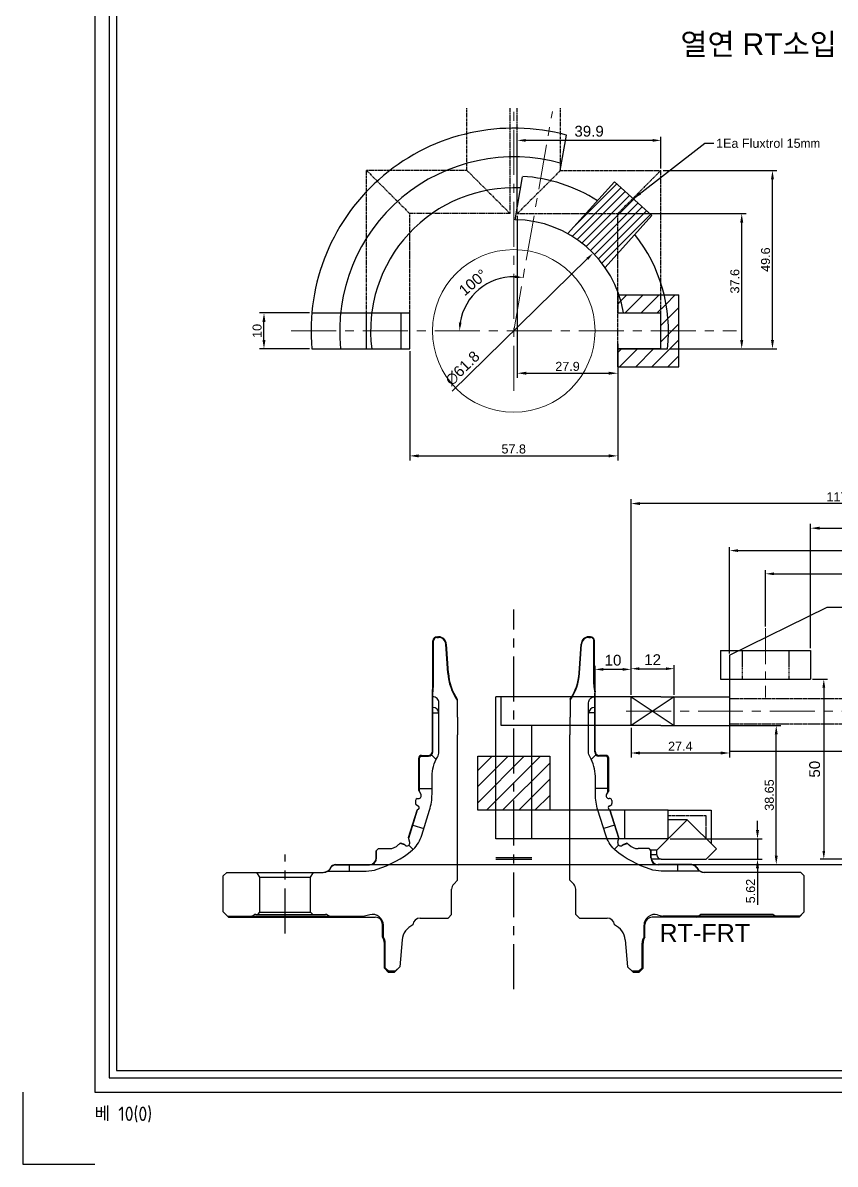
# Model space of a CAD drawing. Header units: inches. Extents: x 0 to 3212, y -602 to 1112.
# Drawn here: x 1758.6 to 1984.4, y 140.5 to 457.7 of the extents above; entities that cross this region are included whole.
import ezdxf

# ---------------------------------------------------------------- set-up
doc = ezdxf.new("R2010")
doc.units = ezdxf.units.IN
for name, pattern in [('CENTER', [2, 1.25, -0.25, 0.25, -0.25]), ('HIDDEN', [0.375, 0.25, -0.125]), ('PHANTOM2', [1.25, 0.625, -0.125, 0.125, -0.125, 0.125, -0.125])]:
    doc.linetypes.add(name, pattern=pattern)
doc.layers.add('03_Center', color=1, linetype='CENTER', lineweight=13)
for name, color, linetype in [('2', 2, 'HIDDEN'), ('5', 6, 'PHANTOM2'), ('CTR', 5, 'Continuous'), ('도면', 3, 'Continuous'), ('도면 표제', 7, 'Continuous')]:
    doc.layers.add(name, color=color, linetype=linetype)
doc.layers.add('도면 한계', color=6, linetype='Continuous', plot=False)
doc.styles.get("Standard").update_dxf_attribs({"font": 'arial.ttf'})
doc.dimstyles.new('ISO-25', dxfattribs={"dimtxt": 2.5, "dimasz": 2.5, "dimexe": 1.25, "dimexo": 0.625, "dimtad": 1, "dimdsep": 46, "dimtxsty": 'Standard', "dimcen": 2.5, "dimadec": 0, "dimazin": 0, "dimtfac": 1, "dimtmove": 0, "dimatfit": 3, "dimfxl": 1, "dimarcsym": 0})
doc.dimstyles.new('동아', dxfattribs={"dimscale": 20, "dimtxt": 3, "dimasz": 2.3, "dimexe": 1, "dimexo": 0.5, "dimgap": 1, "dimtad": 3, "dimdec": 4, "dimdsep": 46, "dimtxsty": 'Standard', "dimcen": 0, "dimclrd": 3, "dimclre": 3, "dimclrt": 4, "dimadec": 4, "dimazin": 2, "dimtp": 0.1, "dimtfac": 0.5, "dimtdec": 4, "dimtmove": 0, "dimatfit": 0, "dimfxl": 1, "dimtolj": 1, "dimlwd": -1, "dimlwe": -1, "dimarcsym": 0})

# ---------------------------------------------------------------- blocks, each defined once
blk = doc.blocks.new('RT-FRT-ST')
at = {"color": 1, "linetype": 'CENTER', "ltscale": 10}
for p, q in [((2272.62, 4961.73), (2272.62, 5067.28)), ((2209.12, 4977.23), (2209.12, 4999.23))]:
    blk.add_line(p, q, dxfattribs=at)
for p, q in [((2251.27, 5059.53), (2251.75, 5059.53)), ((2293.49, 5059.53), (2293.97, 5059.53)), ((2250.32, 5046.48), (2250.32, 5058.53)), ((2254.31, 5049.56), (2253.75, 5057.67)), ((2290.93, 5049.56), (2291.5, 5057.67)), ((2294.92, 5046.48), (2294.92, 5058.53)), ((2250.12, 5027.73), (2250.12, 5044.03)), ((2295.12, 5027.73), (2295.12, 5044.03)), ((2256.92, 5042.1), (2257.02, 5032.41)), ((2288.33, 5042.1), (2288.23, 5032.41)), ((2257.02, 4992.04), (2257.02, 5032.42)), ((2288.23, 4992.04), (2288.23, 5032.42)), ((2246.42, 5026.03), (2246.46, 5026.16)), ((2246.42, 5016.62), (2246.42, 5026.03)), ((2246.94, 5026.53), (2248.92, 5026.53)), ((2298.3, 5026.53), (2296.32, 5026.53)), ((2298.82, 5026.03), (2298.79, 5026.16)), ((2298.82, 5016.62), (2298.82, 5026.03)), ((2245.82, 5014.73), (2246.12, 5014.73)), ((2246.42, 5016.62), (2246.81, 5015.93)), ((2298.82, 5016.62), (2298.43, 5015.93)), ((2299.42, 5014.73), (2299.12, 5014.73)), ((2243.44, 5003.76), (2245.92, 5011.64)), ((2245.32, 5014.23), (2245.32, 5013.34)), ((2246.09, 5012.66), (2245.6, 5012.89)), ((2246.16, 5011.8), (2245.92, 5011.64)), ((2299.16, 5012.66), (2299.02, 5012.59)), ((2299.09, 5011.8), (2299.32, 5011.64)), ((2299.16, 5012.66), (2299.64, 5012.89)), ((2301.8, 5003.76), (2299.32, 5011.64)), ((2299.92, 5014.23), (2299.92, 5013.34)), ((2240.69, 5002.01), (2240.55, 5001.86)), ((2242.23, 5001.9), (2241.1, 5002.27)), ((2242.44, 5001.74), (2242.23, 5001.9)), ((2243.71, 5002.55), (2243.44, 5003.76)), ((2301.53, 5002.55), (2301.8, 5003.76)), ((2302.8, 5001.74), (2303.02, 5001.9)), ((2303.02, 5001.9), (2304.15, 5002.27)), ((2303.14, 5001.94), (2304.15, 5002.27)), ((2304.55, 5002.01), (2304.7, 5001.86)), ((2234.52, 5000.33), (2235.02, 5000.83)), ((2235.02, 5000.83), (2238.07, 5000.83)), ((2310.22, 5000.83), (2307.17, 5000.83)), ((2310.72, 5000.33), (2310.22, 5000.83)), ((2221.8, 4995.53), (2221.48, 4994.98)), ((2223.1, 4996.28), (2232.52, 4996.28)), ((2322.14, 4996.28), (2312.72, 4996.28)), ((2323.44, 4995.53), (2323.76, 4994.98)), ((2191.87, 4993.23), (2192.87, 4994.23)), ((2191.87, 4983.23), (2191.87, 4993.23)), ((2192.87, 4994.23), (2219.69, 4994.23)), ((2202.07, 4992.85), (2201.27, 4994.23)), ((2202.07, 4983.13), (2202.07, 4992.85)), ((2202.07, 4992.85), (2216.17, 4992.85)), ((2216.17, 4992.85), (2216.97, 4994.23)), ((2216.17, 4983.13), (2216.17, 4992.85)), ((2352.37, 4994.23), (2325.55, 4994.23)), ((2353.37, 4993.23), (2352.37, 4994.23)), ((2353.37, 4983.23), (2353.37, 4993.23)), ((2257.02, 4992.04), (2255.96, 4990.98)), ((2288.23, 4992.04), (2289.29, 4990.98)), ((2193.07, 4982.03), (2191.87, 4983.23)), ((2201.47, 4982.53), (2202.07, 4983.13)), ((2202.07, 4983.13), (2216.17, 4983.13)), ((2216.77, 4982.53), (2216.17, 4983.13)), ((2352.17, 4982.03), (2353.37, 4983.23)), ((2193.07, 4982.03), (2231.14, 4982.03)), ((2199.77, 4982.03), (2200.36, 4982.37)), ((2200.96, 4982.53), (2220.28, 4982.53)), ((2221.47, 4982.03), (2220.88, 4982.37)), ((2232.62, 4982.43), (2231.14, 4982.03)), ((2232.62, 4982.43), (2231.89, 4982.23)), ((2236.4, 4976.23), (2236.4, 4979.53)), ((2246.62, 4981.53), (2254.37, 4981.53)), ((2255.37, 4982.53), (2254.37, 4981.53)), ((2289.87, 4982.53), (2290.87, 4981.53)), ((2290.87, 4981.53), (2298.62, 4981.53)), ((2308.84, 4976.23), (2308.84, 4979.53)), ((2312.62, 4982.43), (2314.1, 4982.03)), ((2312.62, 4982.43), (2313.36, 4982.23)), ((2352.17, 4982.03), (2314.1, 4982.03)), ((2352.17, 4982.03), (2317.82, 4982.03)), ((2323.77, 4982.03), (2324.36, 4982.37)), ((2344.28, 4982.53), (2324.96, 4982.53)), ((2345.47, 4982.03), (2344.88, 4982.37)), ((2239.72, 4966.73), (2237.92, 4966.73)), ((2239.72, 4966.73), (2237.92, 4966.73)), ((2239.72, 4966.73), (2237.92, 4966.73)), ((2307.32, 4966.73), (2305.53, 4966.73)), ((2307.32, 4966.73), (2305.53, 4966.73)), ((2307.32, 4966.73), (2305.53, 4966.73))]:
    blk.add_line(p, q)
at = {"color": 2}
for p, q in [((2251.32, 5059.68), (2251.75, 5059.68)), ((2293.92, 5059.68), (2293.49, 5059.68)), ((2250.17, 5046.48), (2250.17, 5058.53)), ((2254.46, 5049.57), (2253.9, 5057.68)), ((2290.78, 5049.57), (2291.35, 5057.68)), ((2295.07, 5046.48), (2295.07, 5058.53)), ((2250.02, 5027.93), (2250.02, 5044.36)), ((2295.22, 5027.73), (2295.22, 5044.36)), ((2256.91, 5042.38), (2257.02, 5032.41)), ((2288.33, 5042.38), (2288.23, 5032.41)), ((2257.02, 4992.04), (2257.02, 5032.42)), ((2288.23, 4992.04), (2288.23, 5032.42)), ((2246.22, 5016.96), (2246.22, 5025.93)), ((2247.02, 5026.73), (2248.82, 5026.73)), ((2298.22, 5026.73), (2296.42, 5026.73)), ((2299.02, 5016.96), (2299.02, 5025.93)), ((2245.82, 5014.73), (2246.12, 5014.73)), ((2246.22, 5016.96), (2246.81, 5015.93)), ((2299.02, 5016.96), (2298.43, 5015.93)), ((2299.42, 5014.73), (2299.12, 5014.73)), ((2299.42, 5014.73), (2299.12, 5014.73)), ((2243.4, 5003.95), (2245.79, 5011.54)), ((2245.32, 5014.23), (2245.32, 5013.34)), ((2246.09, 5012.66), (2245.6, 5012.89)), ((2246.16, 5011.8), (2245.79, 5011.54)), ((2246.09, 5012.66), (2246.23, 5012.59)), ((2299.09, 5011.8), (2299.45, 5011.54)), ((2299.16, 5012.66), (2299.11, 5012.63)), ((2299.16, 5012.66), (2299.11, 5012.63)), ((2299.16, 5012.66), (2299.64, 5012.89)), ((2301.85, 5003.95), (2299.45, 5011.54)), ((2299.92, 5014.23), (2299.92, 5013.34)), ((2240.69, 5002.01), (2240.55, 5001.86)), ((2241.99, 5002.09), (2241.26, 5002.33)), ((2242.44, 5001.74), (2241.99, 5002.09)), ((2243.71, 5002.55), (2243.4, 5003.95)), ((2301.53, 5002.55), (2301.85, 5003.95)), ((2302.8, 5001.74), (2303.26, 5002.09)), ((2303.26, 5002.09), (2303.98, 5002.33)), ((2304.55, 5002.01), (2304.7, 5001.86)), ((2234.42, 5000.23), (2235.02, 5000.83)), ((2235.02, 5000.83), (2238.07, 5000.83)), ((2310.22, 5000.83), (2307.17, 5000.83)), ((2310.82, 5000.23), (2310.22, 5000.83)), ((2221.71, 4995.58), (2221.39, 4995.03)), ((2223.1, 4996.38), (2232.52, 4996.38)), ((2267.62, 4996.38), (2277.62, 4996.38)), ((2322.14, 4996.38), (2312.72, 4996.38)), ((2323.53, 4995.58), (2323.85, 4995.03)), ((2191.87, 4993.23), (2192.87, 4994.23)), ((2191.87, 4983.23), (2191.87, 4993.23)), ((2192.87, 4994.23), (2219.69, 4994.23)), ((2352.37, 4994.23), (2325.55, 4994.23)), ((2353.37, 4993.23), (2352.37, 4994.23)), ((2353.37, 4983.23), (2353.37, 4993.23)), ((2257.02, 4992.04), (2255.96, 4990.98)), ((2288.23, 4992.04), (2289.29, 4990.98)), ((2193.32, 4981.78), (2191.87, 4983.23)), ((2351.92, 4981.78), (2353.37, 4983.23)), ((2193.32, 4981.78), (2234.15, 4981.78)), ((2199.34, 4981.78), (2200.36, 4982.37)), ((2200.96, 4982.53), (2220.28, 4982.53)), ((2221.9, 4981.78), (2220.88, 4982.37)), ((2236.15, 4976.23), (2236.15, 4979.78)), ((2246.62, 4981.53), (2254.37, 4981.53)), ((2255.37, 4982.53), (2254.37, 4981.53)), ((2289.87, 4982.53), (2290.87, 4981.53)), ((2290.87, 4981.53), (2298.62, 4981.53)), ((2309.09, 4976.23), (2309.09, 4979.78)), ((2351.92, 4981.78), (2311.09, 4981.78)), ((2323.34, 4981.78), (2324.36, 4982.37)), ((2344.28, 4982.53), (2324.96, 4982.53)), ((2345.9, 4981.78), (2344.88, 4982.37)), ((2237.77, 4966.48), (2239.47, 4966.48)), ((2305.78, 4966.48), (2307.47, 4966.48))]:
    blk.add_line(p, q, dxfattribs=at)
at = {"color": 3}
for p, q in [((2250.12, 5038.53), (2251.82, 5038.53)), ((2295.12, 5038.53), (2293.42, 5038.53)), ((2249.77, 5026.89), (2251.06, 5025.59)), ((2295.47, 5026.89), (2294.18, 5025.59)), ((2246.42, 5017.53), (2249.92, 5017.53)), ((2298.82, 5017.53), (2295.32, 5017.53)), ((2244.57, 5007.33), (2247.62, 5006.37)), ((2300.67, 5007.33), (2297.62, 5006.37)), ((2243.49, 5001.81), (2244.69, 5000.61)), ((2301.75, 5001.81), (2300.55, 5000.61)), ((2267.62, 4997.88), (2277.62, 4997.88))]:
    blk.add_line(p, q, dxfattribs=at)
at = {"color": 2, "ltscale": 10}
for p, q in [((2234.42, 4998.28), (2234.42, 5000.23)), ((2310.82, 4998.28), (2310.82, 5000.23)), ((2255.37, 4982.53), (2255.37, 4989.57)), ((2289.87, 4982.53), (2289.87, 4989.65)), ((2289.87, 4982.53), (2289.87, 4989.57)), ((2236.67, 4967.58), (2236.67, 4974.55)), ((2241.64, 4975.47), (2240.98, 4968)), ((2303.61, 4975.47), (2304.26, 4968)), ((2308.57, 4967.58), (2308.57, 4974.55)), ((2237.77, 4966.48), (2236.67, 4967.58)), ((2239.47, 4966.48), (2240.98, 4968)), ((2305.53, 4966.73), (2304.26, 4968)), ((2305.78, 4966.48), (2304.26, 4968)), ((2307.47, 4966.48), (2308.57, 4967.58))]:
    blk.add_line(p, q, dxfattribs=at)
at = {"ltscale": 10}
for p, q in [((2234.52, 4998.28), (2234.52, 5000.33)), ((2310.72, 4998.28), (2310.72, 5000.33)), ((2255.37, 4982.53), (2255.37, 4989.57)), ((2289.87, 4982.53), (2289.87, 4989.65)), ((2289.87, 4982.53), (2289.87, 4989.57)), ((2236.92, 4967.73), (2236.92, 4974.55)), ((2241.64, 4975.47), (2240.98, 4968)), ((2303.61, 4975.47), (2304.26, 4968)), ((2308.32, 4967.73), (2308.32, 4974.55)), ((2237.92, 4966.73), (2236.92, 4967.73)), ((2239.72, 4966.73), (2240.98, 4968)), ((2305.53, 4966.73), (2304.26, 4968)), ((2307.32, 4966.73), (2308.32, 4967.73))]:
    blk.add_line(p, q, dxfattribs=at)
at = {"color": 3, "ltscale": 10}
for p, q in [((2227.02, 4994.58), (2227.02, 4996.28)), ((2318.22, 4994.58), (2318.22, 4996.28))]:
    blk.add_line(p, q, dxfattribs=at)
at = {"color": 1}
blk.add_line((2267.62, 4998.38), (2277.62, 4998.38), dxfattribs=at)
at = {"color": 6}
for points in [[(2220.82, 4994.58), (2231.6, 4994.58, 0.078074), (2234.67, 4995.07, 0.094327), (2244.51, 5000.44, 0.029824), (2244.73, 5000.65, 0.115065), (2247.05, 5004.55), (2249.23, 5011.47, 0.076507), (2249.92, 5015.98), (2249.92, 5020.93, -0.12434), (2251.41, 5026.25, 0.134859), (2251.82, 5027.73), (2251.82, 5041.33, 0.414214), (2250.12, 5043.03)], [(2324.42, 4994.58), (2313.64, 4994.58, -0.078074), (2310.58, 4995.07, -0.094327), (2300.73, 5000.44, -0.029824), (2300.51, 5000.65, -0.115065), (2298.2, 5004.55), (2296.02, 5011.47, -0.076507), (2295.32, 5015.98), (2295.32, 5020.93, 0.12434), (2293.83, 5026.25, -0.134859), (2293.42, 5027.73), (2293.42, 5041.33, -0.414214), (2295.12, 5043.03)]]:
    blk.add_lwpolyline(points, format="xyb", dxfattribs=at)
at = {"color": 2}
for centre, radius, start, end in [((2251.32, 5058.53), 1.15, 90, 180), ((2251.75, 5057.53), 2.15, 3.9814, 90), ((2293.49, 5057.53), 2.15, 90, 176.0186), ((2293.92, 5058.53), 1.15, 360, 90), ((2269.27, 5050.6), 14.85, 183.9814, 213.6531), ((2275.97, 5050.6), 14.85, 326.3469, 356.0186), ((2235.17, 5046.48), 15, 351.8904, 0), ((2310.07, 5046.48), 15, 180, 188.1096), ((2248.82, 5027.93), 1.2, 270, 0), ((2296.42, 5027.93), 1.2, 180, 270), ((2247.02, 5025.93), 0.8, 90, 180), ((2298.22, 5025.93), 0.8, 360, 90), ((2245.82, 5014.23), 0.5, 90, 180), ((2246.12, 5015.53), 0.8, 270, 30), ((2299.12, 5015.53), 0.8, 150, 270), ((2299.42, 5014.23), 0.5, 0, 90), ((2245.82, 5013.34), 0.5, 180, 244), ((2245.87, 5012.21), 0.5, 305.5, 64), ((2299.38, 5012.21), 0.5, 116, 234.5), ((2299.38, 5012.21), 0.5, 116, 234.5), ((2299.42, 5013.34), 0.5, 296, 0), ((2238.07, 5004.33), 3.5, 270, 315), ((2241.54, 5001.16), 1.2, 103.617, 135), ((2241.54, 5001.16), 1.2, 111.78, 135), ((2242.93, 5002.37), 0.8, 232.5, 12.5), ((2302.32, 5002.37), 0.8, 167.5, 307.5), ((2303.7, 5001.16), 1.2, 45, 76.383), ((2307.17, 5004.33), 3.5, 225, 270), ((2223.1, 4994.78), 1.6, 90, 150), ((2232.52, 4998.28), 1.9, 270, 0), ((2312.72, 4998.28), 1.9, 180, 270), ((2322.14, 4994.78), 1.6, 30, 90), ((2219.69, 4996.23), 2, 270, 308.579), ((2220.7, 4995.43), 0.8, 287.3748, 330), ((2324.54, 4995.43), 0.8, 210, 252.6252), ((2325.55, 4996.23), 2, 231.421, 270), ((2257.37, 4989.57), 2, 135, 180), ((2287.87, 4989.57), 2, 0, 45), ((2200.96, 4981.33), 1.2, 90, 120), ((2220.28, 4981.33), 1.2, 60, 90), ((2234.15, 4979.78), 2, 0, 90), ((2246.62, 4975.03), 5, 113.4961, 175), ((2246.62, 4979.53), 2, 90, 177.5516), ((2298.62, 4979.53), 2, 2.4484, 90), ((2298.63, 4975.03), 5, 5, 66.5039), ((2311.09, 4979.78), 2, 90, 180), ((2324.96, 4981.33), 1.2, 90, 120), ((2344.28, 4981.33), 1.2, 60, 90), ((2233.67, 4974.55), 3, 0, 34.2422), ((2311.57, 4974.55), 3, 145.7578, 180)]:
    blk.add_arc(centre, radius, start, end, dxfattribs=at)
for centre, radius, start, end in [((2251.32, 5058.53), 1, 90, 180), ((2251.75, 5057.53), 2, 4, 90), ((2293.49, 5057.53), 2, 90, 176), ((2293.92, 5058.53), 1, 0, 90), ((2269.27, 5050.6), 15, 183.9814, 214.5231), ((2275.97, 5050.6), 15, 325.4769, 356.0186), ((2235.32, 5046.48), 15, 350.6332, 0), ((2309.92, 5046.48), 15, 180, 189.3668), ((2248.92, 5027.73), 1.2, 270, 0), ((2296.32, 5027.73), 1.2, 180, 270), ((2246.94, 5026.03), 0.5, 90, 165), ((2298.3, 5026.03), 0.5, 15, 90), ((2245.82, 5014.23), 0.5, 90, 180), ((2246.12, 5015.53), 0.8, 270, 30), ((2299.12, 5015.53), 0.8, 150, 270), ((2299.42, 5014.23), 0.5, 0, 90), ((2245.82, 5013.34), 0.5, 180, 244), ((2245.87, 5012.21), 0.5, 305.5, 64), ((2299.38, 5012.21), 0.5, 116, 234.5), ((2299.42, 5013.34), 0.5, 296, 0), ((2238.07, 5004.33), 3.5, 270, 315), ((2241.54, 5001.16), 1.2, 111.78, 135), ((2241.54, 5001.16), 1.2, 111.78, 135), ((2242.93, 5002.37), 0.8, 232.5, 12.5), ((2302.32, 5002.37), 0.8, 167.5, 307.5), ((2303.7, 5001.16), 1.2, 45, 68.22), ((2307.17, 5004.33), 3.5, 225, 270), ((2223.1, 4994.78), 1.5, 90, 150), ((2232.52, 4998.28), 2, 270, 0), ((2312.72, 4998.28), 2, 180, 270), ((2322.14, 4994.78), 1.5, 30, 90), ((2219.69, 4996.23), 2, 270, 304.4539), ((2220.79, 4995.38), 0.8, 272.6218, 330), ((2324.45, 4995.38), 0.8, 210, 267.3782), ((2325.55, 4996.23), 2, 235.5461, 270), ((2257.37, 4989.57), 2, 135, 180), ((2287.87, 4989.57), 2, 0, 45), ((2200.96, 4981.33), 1.2, 90, 120), ((2220.28, 4981.33), 1.2, 60, 90), ((2233.4, 4979.53), 3, 0, 105), ((2246.62, 4975.03), 5, 113.4961, 175), ((2246.62, 4979.53), 2, 90, 177.5516), ((2298.62, 4979.53), 2, 2.4484, 90), ((2298.63, 4975.03), 5, 5, 66.5039), ((2311.84, 4979.53), 3, 75, 180), ((2324.96, 4981.33), 1.2, 90, 120), ((2344.28, 4981.33), 1.2, 60, 90), ((2233.92, 4974.55), 3, 0, 34.2422), ((2311.32, 4974.55), 3, 145.7578, 180)]:
    blk.add_arc(centre, radius, start, end)
at = {"color": 1}
for centre, start, end in [((2250.12, 5038.33), 0, 90), ((2295.12, 5038.33), 90, 180)]:
    blk.add_arc(centre, 1.7, start, end, dxfattribs=at)
at = {"insert": (2313.12, 4979.88), "char_height": 5, "attachment_point": 1}
blk.add_mtext_dynamic_manual_height_columns('RT-FRT', width=32.2965, gutter_width=83.51, heights=[0], dxfattribs=at)
blk = doc.blocks.new('*D638')
at = {"color": 3, "transparency": 16777216}
for p, q in [((1927.66, 270.91), (1927.66, 279.19)), ((1939.66, 270.91), (1939.66, 279.19)), ((1929.96, 278.19), (1937.36, 278.19))]:
    blk.add_line(p, q, dxfattribs=at)
for points in [[(1929.96, 278.58), (1929.96, 277.81), (1927.66, 278.19)], [(1937.36, 278.58), (1937.36, 277.81), (1939.66, 278.19)]]:
    blk.add_solid(points, dxfattribs=at)
at = {"layer": 'Defpoints', "color": 0, "transparency": 16777216}
for p in [(1939.66, 278.19), (1927.66, 270.41), (1939.66, 270.41)]:
    blk.add_point(p, dxfattribs=at)
at = {"color": 4, "transparency": 16777216, "insert": (1933.66, 280.7), "char_height": 3, "attachment_point": 5}
blk.add_mtext('\\A1;12', dxfattribs=at)
blk = doc.blocks.new('*D641')
at = {"color": 3, "transparency": 16777216}
for p, q in [((1955.06, 282.46), (1955.06, 312)), ((1957.36, 311), (2042.76, 311)), ((2045.06, 295.76), (2045.06, 312))]:
    blk.add_line(p, q, dxfattribs=at)
for points in [[(1957.36, 311.39), (1957.36, 310.62), (1955.06, 311)], [(2042.76, 311.39), (2042.76, 310.62), (2045.06, 311)]]:
    blk.add_solid(points, dxfattribs=at)
at = {"layer": 'Defpoints', "color": 0, "transparency": 16777216}
for p in [(2045.06, 311), (2045.06, 295.26), (1955.06, 281.96)]:
    blk.add_point(p, dxfattribs=at)
at = {"color": 4, "transparency": 16777216, "insert": (2000.06, 313.53), "char_height": 3, "attachment_point": 5}
blk.add_mtext('\\A1;90', dxfattribs=at)
blk = doc.blocks.new('*D642')
at = {"color": 3, "transparency": 16777216}
for p, q in [((1978.06, 275.26), (1982.23, 275.26)), ((1981.23, 272.96), (1981.23, 227.56)), ((1994.56, 225.26), (1980.23, 225.26))]:
    blk.add_line(p, q, dxfattribs=at)
for points in [[(1980.85, 272.96), (1981.62, 272.96), (1981.23, 275.26)], [(1980.85, 227.56), (1981.62, 227.56), (1981.23, 225.26)]]:
    blk.add_solid(points, dxfattribs=at)
at = {"layer": 'Defpoints', "color": 0, "transparency": 16777216}
for p in [(1977.56, 275.26), (1981.23, 225.26), (1995.06, 225.26)]:
    blk.add_point(p, dxfattribs=at)
at = {"color": 4, "transparency": 16777216, "insert": (1978.7, 250.26), "char_height": 3, "attachment_point": 5, "rotation": 90}
blk.add_mtext('\\A1;50', dxfattribs=at)
blk = doc.blocks.new('*D644')
at = {"color": 3, "transparency": 16777216}
for p, q in [((1965.06, 289.94), (1965.06, 305.56)), ((1967.36, 304.56), (2042.76, 304.56)), ((2045.06, 295.76), (2045.06, 305.56))]:
    blk.add_line(p, q, dxfattribs=at)
for points in [[(1967.36, 304.94), (1967.36, 304.18), (1965.06, 304.56)], [(2042.76, 304.94), (2042.76, 304.18), (2045.06, 304.56)]]:
    blk.add_solid(points, dxfattribs=at)
at = {"layer": 'Defpoints', "color": 0, "transparency": 16777216}
for p in [(2045.06, 304.56), (2045.06, 295.26), (1965.06, 289.44)]:
    blk.add_point(p, dxfattribs=at)
at = {"color": 4, "transparency": 16777216, "insert": (2005.06, 307.09), "char_height": 3, "attachment_point": 5}
blk.add_mtext('\\A1;80', dxfattribs=at)
blk = doc.blocks.new('*D651')
at = {"color": 3, "transparency": 16777216}
for p, q in [((1917.66, 270.91), (1917.66, 279)), ((1925.36, 278), (1919.96, 278)), ((1927.66, 270.91), (1927.66, 279))]:
    blk.add_line(p, q, dxfattribs=at)
for points in [[(1919.96, 278.38), (1919.96, 277.62), (1917.66, 278)], [(1925.36, 278.38), (1925.36, 277.62), (1927.66, 278)]]:
    blk.add_solid(points, dxfattribs=at)
at = {"layer": 'Defpoints', "color": 0, "transparency": 16777216}
for p in [(1917.66, 278), (1917.66, 270.41), (1927.66, 270.41)]:
    blk.add_point(p, dxfattribs=at)
at = {"color": 4, "transparency": 16777216, "insert": (1922.66, 280.53), "char_height": 3, "attachment_point": 5}
blk.add_mtext('\\A1;10', dxfattribs=at)
blk = doc.blocks.new('*D652')
at = {"color": 0, "lineweight": -2, "transparency": 16777216}
for p, q in [((1927.66, 261.78), (1927.66, 253.51)), ((1955.06, 261.78), (1955.06, 253.51)), ((1952.56, 254.76), (1930.16, 254.76))]:
    blk.add_line(p, q, dxfattribs=at)
at = {"color": 0, "transparency": 16777216}
for points in [[(1930.16, 255.18), (1930.16, 254.35), (1927.66, 254.76)], [(1952.56, 255.18), (1952.56, 254.35), (1955.06, 254.76)]]:
    blk.add_solid(points, dxfattribs=at)
at = {"layer": 'Defpoints', "color": 0, "transparency": 16777216}
for p in [(1927.66, 262.41), (1955.06, 262.41), (1927.66, 254.76)]:
    blk.add_point(p, dxfattribs=at)
at = {"color": 0, "transparency": 16777216, "insert": (1941.36, 256.64), "char_height": 2.5, "attachment_point": 5}
blk.add_mtext('27.4', dxfattribs=at)
blk = doc.blocks.new('*D653')
at = {"color": 0, "lineweight": -2, "transparency": 16777216}
for p, q in [((1962.81, 233.38), (1962.81, 235.88)), ((1938.58, 230.88), (1964.06, 230.88)), ((1962.81, 230.88), (1962.81, 225.26)), ((1949.17, 225.26), (1964.06, 225.26)), ((1962.81, 222.76), (1962.81, 212.54))]:
    blk.add_line(p, q, dxfattribs=at)
at = {"color": 0, "transparency": 16777216}
for points in [[(1962.39, 233.38), (1963.22, 233.38), (1962.81, 230.88)], [(1962.39, 222.76), (1963.22, 222.76), (1962.81, 225.26)]]:
    blk.add_solid(points, dxfattribs=at)
at = {"layer": 'Defpoints', "color": 0, "transparency": 16777216}
for p in [(1937.96, 230.88), (1948.54, 225.26), (1962.81, 225.26)]:
    blk.add_point(p, dxfattribs=at)
at = {"color": 0, "transparency": 16777216, "insert": (1960.9, 216.4), "char_height": 2.5, "attachment_point": 5, "rotation": 90}
blk.add_mtext('5.62', dxfattribs=at)
blk = doc.blocks.new('*D654')
at = {"color": 0, "lineweight": -2, "transparency": 16777216}
for p, q in [((1977.56, 283.88), (1977.56, 318.49)), ((1980.06, 317.24), (2022.56, 317.24)), ((2025.06, 295.88), (2025.06, 318.49))]:
    blk.add_line(p, q, dxfattribs=at)
at = {"color": 0, "transparency": 16777216}
for points in [[(1980.06, 317.66), (1980.06, 316.83), (1977.56, 317.24)], [(2022.56, 317.66), (2022.56, 316.83), (2025.06, 317.24)]]:
    blk.add_solid(points, dxfattribs=at)
at = {"layer": 'Defpoints', "color": 0, "transparency": 16777216}
for p in [(2025.06, 317.24), (2025.06, 295.26), (1977.56, 283.26)]:
    blk.add_point(p, dxfattribs=at)
at = {"color": 0, "transparency": 16777216, "insert": (2001.31, 319.14), "char_height": 2.5, "attachment_point": 5}
blk.add_mtext('47.5', dxfattribs=at)
blk = doc.blocks.new('*D655')
at = {"color": 0, "lineweight": -2, "transparency": 16777216}
for p, q in [((1946.13, 262.41), (1969.27, 262.41)), ((1968.02, 226.26), (1968.02, 259.91)), ((1945.15, 223.76), (1969.27, 223.76))]:
    blk.add_line(p, q, dxfattribs=at)
at = {"color": 0, "transparency": 16777216}
for points in [[(1967.6, 259.91), (1968.43, 259.91), (1968.02, 262.41)], [(1967.6, 226.26), (1968.43, 226.26), (1968.02, 223.76)]]:
    blk.add_solid(points, dxfattribs=at)
at = {"layer": 'Defpoints', "color": 0, "transparency": 16777216}
for p in [(1945.51, 262.41), (1968.02, 262.41), (1944.53, 223.76)]:
    blk.add_point(p, dxfattribs=at)
at = {"color": 0, "transparency": 16777216, "insert": (1966.11, 243.08), "char_height": 2.5, "attachment_point": 5, "rotation": 90}
blk.add_mtext('38.65', dxfattribs=at)
blk = doc.blocks.new('*D553')
at = {"color": 3, "transparency": 16777216}
blk.add_arc((1895.06, 372.06), 15.05, 88.7649, 171.2351, dxfattribs=at)
for points in [[(1895.42, 387.48), (1895.35, 386.72), (1897.67, 386.88)], [(1880.57, 374.32), (1879.8, 374.38), (1880.01, 372.06)]]:
    blk.add_solid(points, dxfattribs=at)
at = {"layer": 'Defpoints', "color": 0, "transparency": 16777216}
for p in [(1905.81, 433), (1889.1, 385.88), (1833.17, 372.06), (1895.06, 372.06), (1956.95, 372.06)]:
    blk.add_point(p, dxfattribs=at)
at = {"color": 4, "transparency": 16777216, "insert": (1883.76, 385.52), "char_height": 3, "attachment_point": 5, "rotation": 40}
blk.add_mtext('\\A1;100°', dxfattribs=at)
blk = doc.blocks.new('*D554')
at = {"color": 3, "transparency": 16777216}
for p, q in [((1896.06, 405.16), (1896.06, 426)), ((1935.96, 417.16), (1935.96, 426)), ((1933.66, 425), (1898.36, 425))]:
    blk.add_line(p, q, dxfattribs=at)
for points in [[(1898.36, 425.38), (1898.36, 424.61), (1896.06, 425)], [(1933.66, 425.38), (1933.66, 424.61), (1935.96, 425)]]:
    blk.add_solid(points, dxfattribs=at)
at = {"layer": 'Defpoints', "color": 0, "transparency": 16777216}
for p in [(1896.06, 425), (1935.96, 416.66), (1896.06, 404.66)]:
    blk.add_point(p, dxfattribs=at)
at = {"color": 4, "transparency": 16777216, "insert": (1916.01, 427.53), "char_height": 3, "attachment_point": 5}
blk.add_mtext('\\A1;39.9', dxfattribs=at)
blk = doc.blocks.new('*D555')
at = {"color": 3, "transparency": 16777216}
blk.add_line((1877.91, 355.28), (1915.5, 392.06), dxfattribs=at)
blk.add_solid([(1915.23, 392.33), (1915.77, 391.79), (1917.14, 393.67)], dxfattribs=at)
at = {"layer": 'Defpoints', "color": 0, "transparency": 16777216}
for p in [(1917.14, 393.67), (1872.97, 350.44)]:
    blk.add_point(p, dxfattribs=at)
at = {"color": 4, "transparency": 16777216, "insert": (1880.83, 361.67), "char_height": 3, "attachment_point": 5, "rotation": 44.3798}
blk.add_mtext('\\A1;∅61.8', dxfattribs=at)
blk = doc.blocks.new('*D556')
at = {"color": 0, "lineweight": -2, "transparency": 16777216}
for p, q in [((1936.58, 416.66), (1968.22, 416.66)), ((1966.97, 369.56), (1966.97, 414.16)), ((1938.39, 367.06), (1968.22, 367.06))]:
    blk.add_line(p, q, dxfattribs=at)
at = {"color": 0, "transparency": 16777216}
for points in [[(1966.55, 414.16), (1967.38, 414.16), (1966.97, 416.66)], [(1966.55, 369.56), (1967.38, 369.56), (1966.97, 367.06)]]:
    blk.add_solid(points, dxfattribs=at)
at = {"layer": 'Defpoints', "color": 0, "transparency": 16777216}
for p in [(1935.96, 416.66), (1966.97, 416.66), (1937.77, 367.06)]:
    blk.add_point(p, dxfattribs=at)
at = {"color": 0, "transparency": 16777216, "insert": (1965.06, 391.86), "char_height": 2.5, "attachment_point": 5, "rotation": 90}
blk.add_mtext('49.6', dxfattribs=at)
blk = doc.blocks.new('*D557')
at = {"color": 0, "lineweight": -2, "transparency": 16777216}
for p, q in [((1896.06, 404.03), (1896.06, 359.04)), ((1923.96, 368.43), (1923.96, 359.04)), ((1898.56, 360.29), (1921.46, 360.29))]:
    blk.add_line(p, q, dxfattribs=at)
at = {"color": 0, "transparency": 16777216}
for points in [[(1898.56, 360.71), (1898.56, 359.88), (1896.06, 360.29)], [(1921.46, 360.71), (1921.46, 359.88), (1923.96, 360.29)]]:
    blk.add_solid(points, dxfattribs=at)
at = {"layer": 'Defpoints', "color": 0, "transparency": 16777216}
for p in [(1896.06, 404.66), (1923.96, 369.05), (1923.96, 360.29)]:
    blk.add_point(p, dxfattribs=at)
at = {"color": 0, "transparency": 16777216, "insert": (1910.01, 362.19), "char_height": 2.5, "attachment_point": 5}
blk.add_mtext('27.9', dxfattribs=at)
blk = doc.blocks.new('*D558')
at = {"color": 0, "lineweight": -2, "transparency": 16777216}
for p, q in [((1838.32, 377.06), (1824.41, 377.06)), ((1825.66, 369.56), (1825.66, 374.56)), ((1838.32, 367.06), (1824.41, 367.06))]:
    blk.add_line(p, q, dxfattribs=at)
at = {"color": 0, "transparency": 16777216}
for points in [[(1825.24, 374.56), (1826.07, 374.56), (1825.66, 377.06)], [(1825.24, 369.56), (1826.07, 369.56), (1825.66, 367.06)]]:
    blk.add_solid(points, dxfattribs=at)
at = {"layer": 'Defpoints', "color": 0, "transparency": 16777216}
for p in [(1825.66, 377.06), (1838.95, 377.06), (1838.95, 367.06)]:
    blk.add_point(p, dxfattribs=at)
at = {"color": 0, "transparency": 16777216, "insert": (1823.75, 372.06), "char_height": 2.5, "attachment_point": 5, "rotation": 90}
blk.add_mtext('10', dxfattribs=at)
blk = doc.blocks.new('*D559')
at = {"color": 0, "lineweight": -2, "transparency": 16777216}
for p, q in [((1927.66, 271.03), (1927.66, 325.33)), ((2042.56, 324.08), (1930.16, 324.08)), ((2045.06, 295.88), (2045.06, 325.33))]:
    blk.add_line(p, q, dxfattribs=at)
at = {"color": 0, "transparency": 16777216}
for points in [[(1930.16, 324.49), (1930.16, 323.66), (1927.66, 324.08)], [(2042.56, 324.49), (2042.56, 323.66), (2045.06, 324.08)]]:
    blk.add_solid(points, dxfattribs=at)
at = {"layer": 'Defpoints', "color": 0, "transparency": 16777216}
for p in [(1927.66, 324.08), (2045.06, 295.26), (1927.66, 270.41)]:
    blk.add_point(p, dxfattribs=at)
at = {"color": 0, "transparency": 16777216, "insert": (1986.36, 325.96), "char_height": 2.5, "attachment_point": 5}
blk.add_mtext('117.4', dxfattribs=at)
blk = doc.blocks.new('*D560')
at = {"color": 0, "lineweight": -2, "transparency": 16777216}
for p, q in [((1924.58, 404.66), (1959.67, 404.66)), ((1958.42, 369.56), (1958.42, 402.16)), ((1938.39, 367.06), (1959.67, 367.06))]:
    blk.add_line(p, q, dxfattribs=at)
at = {"color": 0, "transparency": 16777216}
for points in [[(1958.01, 402.16), (1958.84, 402.16), (1958.42, 404.66)], [(1958.01, 369.56), (1958.84, 369.56), (1958.42, 367.06)]]:
    blk.add_solid(points, dxfattribs=at)
at = {"layer": 'Defpoints', "color": 0, "transparency": 16777216}
for p in [(1923.96, 404.66), (1958.42, 404.66), (1937.77, 367.06)]:
    blk.add_point(p, dxfattribs=at)
at = {"color": 0, "transparency": 16777216, "insert": (1956.52, 385.86), "char_height": 2.5, "attachment_point": 5, "rotation": 90}
blk.add_mtext('37.6', dxfattribs=at)
blk = doc.blocks.new('*D561')
at = {"color": 0, "lineweight": -2, "transparency": 16777216}
for p, q in [((1866.16, 366.43), (1866.16, 336.08)), ((1923.96, 366.43), (1923.96, 336.08)), ((1868.66, 337.33), (1921.46, 337.33))]:
    blk.add_line(p, q, dxfattribs=at)
at = {"color": 0, "transparency": 16777216}
for points in [[(1868.66, 337.75), (1868.66, 336.91), (1866.16, 337.33)], [(1921.46, 337.75), (1921.46, 336.91), (1923.96, 337.33)]]:
    blk.add_solid(points, dxfattribs=at)
at = {"layer": 'Defpoints', "color": 0, "transparency": 16777216}
for p in [(1866.16, 367.06), (1923.96, 367.06), (1923.96, 337.33)]:
    blk.add_point(p, dxfattribs=at)
at = {"color": 0, "transparency": 16777216, "insert": (1895.06, 339.23), "char_height": 2.5, "attachment_point": 5}
blk.add_mtext('57.8', dxfattribs=at)

msp = doc.modelspace()

# ---------------------------------------------------------------- hatches: boundary and pattern name
h = msp.add_hatch()
h.set_pattern_fill('ANSI31', color=256, scale=0.5, style=0)
h.set_pattern_definition([(45, (1687.5342, 26.3467), (-1.122532, 1.122532), [])])
h.paths.add_polyline_path([(1923.9597, 404.6563), (1915.0979, 404.6563), (1910.052, 399.0755, -0.11476035), (1920.4367, 389.6863), (1923.9597, 393.5827)])
h.paths.add_polyline_path([(1923.9597, 404.6563), (1928.168, 408.8646), (1923.0702, 413.4738), (1915.0979, 404.6563)])
h.paths.add_polyline_path([(1933.4549, 404.0846), (1928.168, 408.8646), (1923.9597, 404.6563), (1923.9597, 393.5827)])
h = msp.add_hatch()
h.set_pattern_fill('ANSI31', color=256, style=0)
h.set_pattern_definition([(45, (1687.5342, 26.3467), (-2.245064, 2.245064), [])])
edge = h.paths.add_edge_path()
edge.add_line((1924.2968, 382.0563), (1923.9597, 382.0563))
edge.add_line((1923.9597, 382.0563), (1923.9597, 377.0563))
edge.add_line((1923.9597, 377.0563), (1925.5525, 377.0563))
edge.add_arc((1895.0597, 372.0563), 30.9, 9.312104, 18.882267)
edge = h.paths.add_edge_path()
edge.add_line((1935.9597, 382.0563), (1924.2968, 382.0563))
edge.add_arc((1895.0597, 372.0563), 30.9, 9.312104, 18.882267, ccw=False)
edge.add_line((1925.5525, 377.0563), (1935.9597, 377.0563))
edge.add_line((1935.9597, 377.0563), (1935.9597, 382.0563))
edge = h.paths.add_edge_path()
edge.add_line((1936.8807, 382.0563), (1935.9597, 382.0563))
edge.add_line((1935.9597, 382.0563), (1935.9597, 377.0563))
edge.add_line((1935.9597, 377.0563), (1935.9597, 372.0563))
edge.add_line((1935.9597, 372.0563), (1938.0597, 372.0563))
edge.add_arc((1895.0597, 372.0563), 43, 0, 13.447727)
edge = h.paths.add_edge_path()
edge.add_line((1940.9597, 382.0563), (1936.8807, 382.0563))
edge.add_arc((1895.0597, 372.0563), 43, 0, 13.447727, ccw=False)
edge.add_line((1938.0597, 372.0563), (1940.9597, 372.0563))
edge.add_line((1940.9597, 372.0563), (1940.9597, 382.0563))
edge = h.paths.add_edge_path()
edge.add_line((1940.9597, 372.0563), (1938.0597, 372.0563))
edge.add_arc((1895.0597, 372.0563), 43, -6.677405, 0, ccw=False)
edge.add_line((1937.768, 367.0563), (1923.9597, 367.0563))
edge.add_line((1923.9597, 367.0563), (1923.9597, 362.0563))
edge.add_line((1923.9597, 362.0563), (1940.9597, 362.0563))
edge.add_line((1940.9597, 362.0563), (1940.9597, 372.0563))
edge = h.paths.add_edge_path(flags=17)
edge.add_line((1938.0597, 372.0563), (1935.9597, 372.0563))
edge.add_line((1935.9597, 372.0563), (1935.9597, 367.0563))
edge.add_line((1935.9597, 367.0563), (1923.9597, 367.0563))
edge.add_line((1923.9597, 367.0563), (1937.768, 367.0563))
edge.add_arc((1895.0597, 372.0563), 43, 353.322595, 360)
h = msp.add_hatch()
h.set_pattern_fill('ANSI31', color=256, style=0)
h.set_pattern_definition([(45, (1509.861, 27.3816), (-2.245064, 2.245064), [])])
h.paths.add_polyline_path([(1890.0597, 253.883), (1885.0597, 253.883), (1885.0597, 238.883), (1890.0597, 238.883)])
h.paths.add_polyline_path([(1895.0597, 253.883), (1890.0597, 253.883), (1890.0597, 238.883), (1895.0597, 238.883)])
h.paths.add_polyline_path([(1900.0597, 253.883), (1895.0597, 253.883), (1895.0597, 238.883), (1900.0597, 238.883)])
h.paths.add_polyline_path([(1905.0597, 253.883), (1900.0597, 253.883), (1900.0597, 238.883), (1905.0597, 238.883)])

# ---------------------------------------------------------------- linework, layer by layer
for p, q in [((1908.0016, 416.6596), (1909.7272, 426.4461)), ((1895.4307, 402.9541), (1897.5344, 414.8849)), ((1910.052, 399.0755), (1923.0702, 413.4738)), ((1923.0702, 413.4738), (1933.4549, 404.0846)), ((1920.4367, 389.6863), (1933.4549, 404.0846)), ((1923.9597, 382.0563), (1940.9597, 382.0563)), ((1923.9597, 382.0563), (1923.9597, 377.0563)), ((1940.9597, 362.0563), (1940.9597, 382.0563)), ((1838.9492, 377.0563), (1863.7069, 377.0563)), ((1854.1597, 367.0563), (1854.1597, 377.0563)), ((1863.7069, 377.0563), (1863.7069, 367.0563)), ((1863.7069, 377.0563), (1866.1597, 377.0563)), ((1866.1597, 367.0563), (1866.1597, 377.0563)), ((1923.9597, 377.0563), (1935.9597, 377.0563)), ((1935.9597, 367.0563), (1935.9597, 377.0563)), ((1923.9597, 367.0563), (1923.9597, 369.0542)), ((1838.9492, 367.0563), (1863.7069, 367.0563)), ((1854.1597, 367.0563), (1866.1597, 367.0563)), ((1863.7069, 367.0563), (1866.1597, 367.0563)), ((1923.9597, 367.0563), (1937.768, 367.0563)), ((1935.9597, 367.0563), (1923.9597, 367.0563)), ((1923.9597, 362.0563), (1923.9597, 367.0563)), ((1923.9597, 362.0563), (1940.9597, 362.0563)), ((1955.0597, 281.9557), (1982.176, 295.2586)), ((1982.176, 295.2586), (2045.0597, 295.2586)), ((1952.5597, 283.2586), (1977.5597, 283.2586)), ((1952.5597, 283.2586), (1952.5597, 275.2586)), ((1977.5597, 283.2586), (1977.5597, 275.2586)), ((1955.0597, 281.9557), (1955.0597, 255.2586)), ((1952.5597, 275.2586), (1977.5597, 275.2586)), ((1935.9597, 270.4086), (1890.0597, 270.4086)), ((1890.0597, 230.883), (1890.0597, 270.4086)), ((1891.5597, 262.4086), (1891.5597, 270.4086)), ((1927.6597, 262.4086), (1927.6597, 270.4086)), ((1939.6597, 270.4086), (1927.6597, 262.4086)), ((1927.6597, 270.4086), (1939.6597, 262.4086)), ((1935.9597, 270.4086), (1955.0597, 270.4086)), ((1939.6597, 262.4086), (1939.6597, 270.4086)), ((1935.9597, 262.4086), (1891.5597, 262.4086)), ((1900.0597, 230.883), (1900.0597, 262.4086)), ((1935.9597, 262.4086), (1955.0597, 262.4086)), ((1885.0597, 238.883), (1885.0597, 253.883)), ((1885.0597, 253.883), (1900.0597, 253.883)), ((1900.0597, 253.883), (1905.0597, 253.883)), ((1905.0597, 253.883), (1905.0597, 238.883)), ((1955.0597, 255.2586), (1995.0597, 255.2586)), ((1890.0597, 238.883), (1885.0597, 238.883)), ((1900.0597, 238.883), (1890.0597, 238.883)), ((1925.9745, 238.883), (1900.0597, 238.883)), ((1925.9597, 236.2061), (1925.9597, 238.883)), ((1925.9597, 230.883), (1925.9597, 238.883)), ((1937.9597, 238.883), (1925.9745, 238.883)), ((1937.9597, 230.883), (1937.9597, 238.883)), ((1937.9597, 238.883), (1949.9344, 238.883)), ((1949.9344, 238.883), (1949.9344, 229.5649)), ((1934.8213, 227.7342), (1943.2932, 236.2061)), ((1943.2932, 236.2061), (1937.9597, 236.2061)), ((1943.2932, 236.2061), (1951.3925, 228.1068)), ((1925.9745, 230.883), (1890.0597, 230.883)), ((1937.9597, 230.883), (1925.9745, 230.883)), ((1934.8213, 227.7342), (1933.1341, 227.7342)), ((1934.8213, 226.4586), (1933.2597, 226.4586)), ((1936.0213, 225.2586), (1933.3023, 225.2586)), ((1934.8213, 226.4586), (1934.8213, 227.7342)), ((1936.0213, 225.2586), (1948.5443, 225.2586)), ((1948.5443, 225.2586), (1951.3925, 228.1068)), ((1854.9597, 223.7586), (2024.7139, 223.7586))]:
    msp.add_line(p, q)
for centre, radius, start, end in [((1895.0597, 372.0563), 56.3328, 74.907827, 185.092173), ((1895.0597, 372.0563), 48.3566, 74.065094, 185.934906), ((1895.0597, 372.0563), 43, 57.25076, 86.677405), ((1895.0597, 372.0563), 39.7616, 87.224034, 187.224034), ((1895.0597, 372.0563), 30.9, 9.312104, 89.312104), ((1895.0597, 372.0563), 43, 353.322595, 38.512929), ((1936.0213, 226.4586), 1.2, 180, 270)]:
    msp.add_arc(centre, radius, start, end)
at = {"layer": '03_Center', "ltscale": 10}
for p, q in [((1895.0597, 355.4313), (1895.0597, 433.9431)), ((1895.0597, 372.0563), (1905.8062, 433.0029)), ((1833.1729, 372.0563), (1956.9465, 372.0563)), ((1926.2783, 266.4086), (2035.0597, 266.4086))]:
    msp.add_line(p, q, dxfattribs=at)
at = {"layer": '03_Center', "ltscale": 8}
msp.add_line((1965.0597, 289.4353), (1965.0597, 270.2051), dxfattribs=at)
at = {"layer": '2'}
for p, q in [((1958.5597, 283.2586), (1958.5597, 275.2586)), ((1971.5597, 283.2586), (1971.5597, 275.2586))]:
    msp.add_line(p, q, dxfattribs=at)
at = {"layer": '2', "ltscale": 0.3}
for p, q in [((1955.0597, 269.9086), (2031.0597, 269.9086)), ((1955.0597, 262.9086), (2031.0597, 262.9086))]:
    msp.add_line(p, q, dxfattribs=at)
at = {"layer": '2', "ltscale": 0.25}
for p, q in [((1937.9597, 237.383), (1948.4344, 237.383)), ((1948.4344, 237.383), (1948.4344, 231.0649))]:
    msp.add_line(p, q, dxfattribs=at)
at = {"layer": '5'}
for p, q in [((1882.0597, 416.6563), (1882.0597, 433.9431)), ((1894.0597, 404.6563), (1894.0597, 433.9431)), ((1896.0597, 404.6563), (1896.0597, 433.9431)), ((1908.0597, 416.6563), (1908.0597, 433.9431)), ((1854.1597, 377.0563), (1854.1597, 416.6563)), ((1882.0597, 416.6563), (1854.1597, 416.6563)), ((1854.1597, 416.6563), (1866.1597, 404.6563)), ((1882.0597, 416.6563), (1894.0597, 404.6563)), ((1908.0597, 416.6563), (1896.0597, 404.6563)), ((1908.0597, 416.6563), (1935.9597, 416.6563)), ((1935.9597, 416.6563), (1923.9597, 404.6563)), ((1935.9597, 377.0563), (1935.9597, 416.6563)), ((1866.1597, 368.5563), (1866.1597, 404.6563)), ((1894.0597, 404.6563), (1866.1597, 404.6563)), ((1896.0597, 404.6563), (1923.9597, 404.6563)), ((1923.9597, 368.5563), (1923.9597, 404.6563))]:
    msp.add_line(p, q, dxfattribs=at)
at = {"layer": 'CTR', "lineweight": 9}
msp.add_circle((1895.0597, 372.0563), 22.6, dxfattribs=at)
at = {"layer": '도면'}
for points in [[(2578.638, 160.5066), (2578.638, 714.5066), (1778.638, 714.5066), (1778.638, 160.5066)], [(2574.638, 164.5066), (2574.638, 710.5066), (1782.638, 710.5066), (1782.638, 164.5066)], [(2572.638, 166.5066), (2572.638, 708.5066), (1784.638, 708.5066), (1784.638, 166.5066)]]:
    msp.add_lwpolyline(points, close=True, dxfattribs=at)
at = {"layer": '도면 한계'}
msp.add_lwpolyline([(1758.638, 160.5066), (1758.638, 140.5066), (1778.638, 140.5066)], dxfattribs=at)

# ---------------------------------------------------------------- block references
msp.add_blockref('RT-FRT-ST', (-377.5617, -4772.6262))

# ---------------------------------------------------------------- texts
at = {"insert": (1941.3821, 454.7564), "char_height": 6, "attachment_point": 1}
msp.add_mtext_dynamic_manual_height_columns('\\pt42;{\\fGulim|b0|i0|c129|p50;열연 }RT{\\fGulim|b0|i0|c129|p50;소입}', width=71.199208, gutter_width=12.5, heights=[0], dxfattribs=at)
at = {"insert": (1951.2977, 425.4387), "char_height": 2.5, "attachment_point": 1}
msp.add_mtext('1Ea Fluxtrol 15{\\fGulim|b0|i0|c129|p50;mm}', dxfattribs=at)
at = {"layer": '도면 표제', "insert": (1778.638, 156.5066), "char_height": 4, "width": 45.487735, "attachment_point": 1}
msp.add_mtext('{\\Fisocp,whgtxt|c129;\\C0;베 10(0)}', dxfattribs=at)

# ---------------------------------------------------------------- dimensions: what is measured, and where the dimension line sits
dim = msp.add_angular_dim_2l(base=(1889.0988, 385.8751), line1=((1833.1729, 372.0563), (1956.9465, 372.0563)), line2=((1895.0597, 372.0563), (1905.8062, 433.0029)), dimstyle='동아', override={"dimscale": 1, "dimdec": 2, "dimtdec": 2, "dimfxl": 0.5})
dim.commit()
dim.dimension.update_dxf_attribs({"geometry": '*D553', "text_midpoint": (1883.7586, 385.5244)})
for base, p1, p2, picture, middle in [((1896.0597, 424.9953), (1935.9597, 416.6563), (1896.0597, 404.6563), '*D554', (1916.0097, 427.5281)), ((2045.0597, 311.0027), (1955.0597, 281.9557), (2045.0597, 295.2586), '*D641', (2000.0597, 313.5344)), ((2045.0597, 304.5589), (1965.0597, 289.4353), (2045.0597, 295.2586), '*D644', (2005.0597, 307.0906)), ((1917.6597, 278.0014), (1927.6597, 270.4086), (1917.6597, 270.4086), '*D651', (1922.6597, 280.5331)), ((1939.6597, 278.193), (1927.6597, 270.4086), (1939.6597, 270.4086), '*D638', (1933.6597, 280.6992))]:
    dim = msp.add_linear_dim(base=base, p1=p1, p2=p2, dimstyle='동아', override={"dimscale": 1, "dimdec": 2, "dimtdec": 2, "dimfxl": 0.5})
    dim.commit()
    dim.dimension.update_dxf_attribs({"geometry": picture, "text_midpoint": middle})
for base, p1, p2, picture, middle in [((1966.9651, 416.6563), (1937.768, 367.0563), (1935.9597, 416.6563), '*D556', (1965.0636, 391.8563)), ((1958.4235, 404.6563), (1937.768, 367.0563), (1923.9597, 404.6563), '*D560', (1956.5212, 385.8563)), ((1825.6554, 377.0563), (1838.9492, 367.0563), (1838.9492, 377.0563), '*D558', (1823.754, 372.0563)), ((1968.0153, 262.4086), (1944.5253, 223.7586), (1945.5097, 262.4086), '*D655', (1966.113, 243.0836)), ((1962.8064, 225.2586), (1937.9597, 230.883), (1948.5443, 225.2586), '*D653', (1960.905, 216.3995))]:
    dim = msp.add_linear_dim(base=base, p1=p1, p2=p2, angle=90, dimstyle='ISO-25')
    dim.commit()
    dim.dimension.update_dxf_attribs({"geometry": picture, "text_midpoint": middle})
for base, p1, p2, picture, middle in [((1923.9597, 360.2928), (1896.0597, 404.6563), (1923.9597, 369.0542), '*D557', (1910.0097, 362.1943)), ((1923.9597, 337.3284), (1866.1597, 367.0563), (1923.9597, 367.0563), '*D561', (1895.0597, 339.2299)), ((1927.6597, 324.0769), (2045.0597, 295.2586), (1927.6597, 270.4086), '*D559', (1986.3597, 325.957)), ((2025.0597, 317.2432), (1977.5597, 283.2586), (2025.0597, 295.2586), '*D654', (2001.3097, 319.1395)), ((1927.6597, 254.7621), (1955.0597, 262.4086), (1927.6597, 262.4086), '*D652', (1941.3597, 256.6422))]:
    dim = msp.add_linear_dim(base=base, p1=p1, p2=p2, dimstyle='ISO-25')
    dim.commit()
    dim.dimension.update_dxf_attribs({"geometry": picture, "text_midpoint": middle})
dim = msp.add_diameter_dim_2p(p1=(1872.9748, 350.4445), p2=(1917.1445, 393.6681), dimstyle='동아', override={"dimscale": 1, "dimdec": 2, "dimtdec": 2, "dimtmove": 1, "dimfxl": 0.5})
dim.commit()
dim.dimension.update_dxf_attribs({"geometry": '*D555', "text_midpoint": (1882.6016, 359.8651), "dimtype": 163})
dim = msp.add_linear_dim(base=(1981.2322, 225.2586), p1=(1977.5597, 275.2586), p2=(1995.0597, 225.2586), angle=90, dimstyle='동아', override={"dimscale": 1, "dimdec": 2, "dimtdec": 2, "dimfxl": 0.5})
dim.commit()
dim.dimension.update_dxf_attribs({"geometry": '*D642', "text_midpoint": (1981.2322, 250.2586), "dimtype": 160})

# ---------------------------------------------------------------- leaders
at = {"annotation_type": 0, "has_hookline": 1, "hookline_direction": 0, "text_width": 28.688}
msp.add_leader([(1928.2625, 408.7792), (1948.1727, 424.1887), (1950.6727, 424.1887)], dimstyle='ISO-25', override={"dimgap": 0.625, "dimtad": 0}, dxfattribs=at)

doc.saveas('drawing.dxf')
